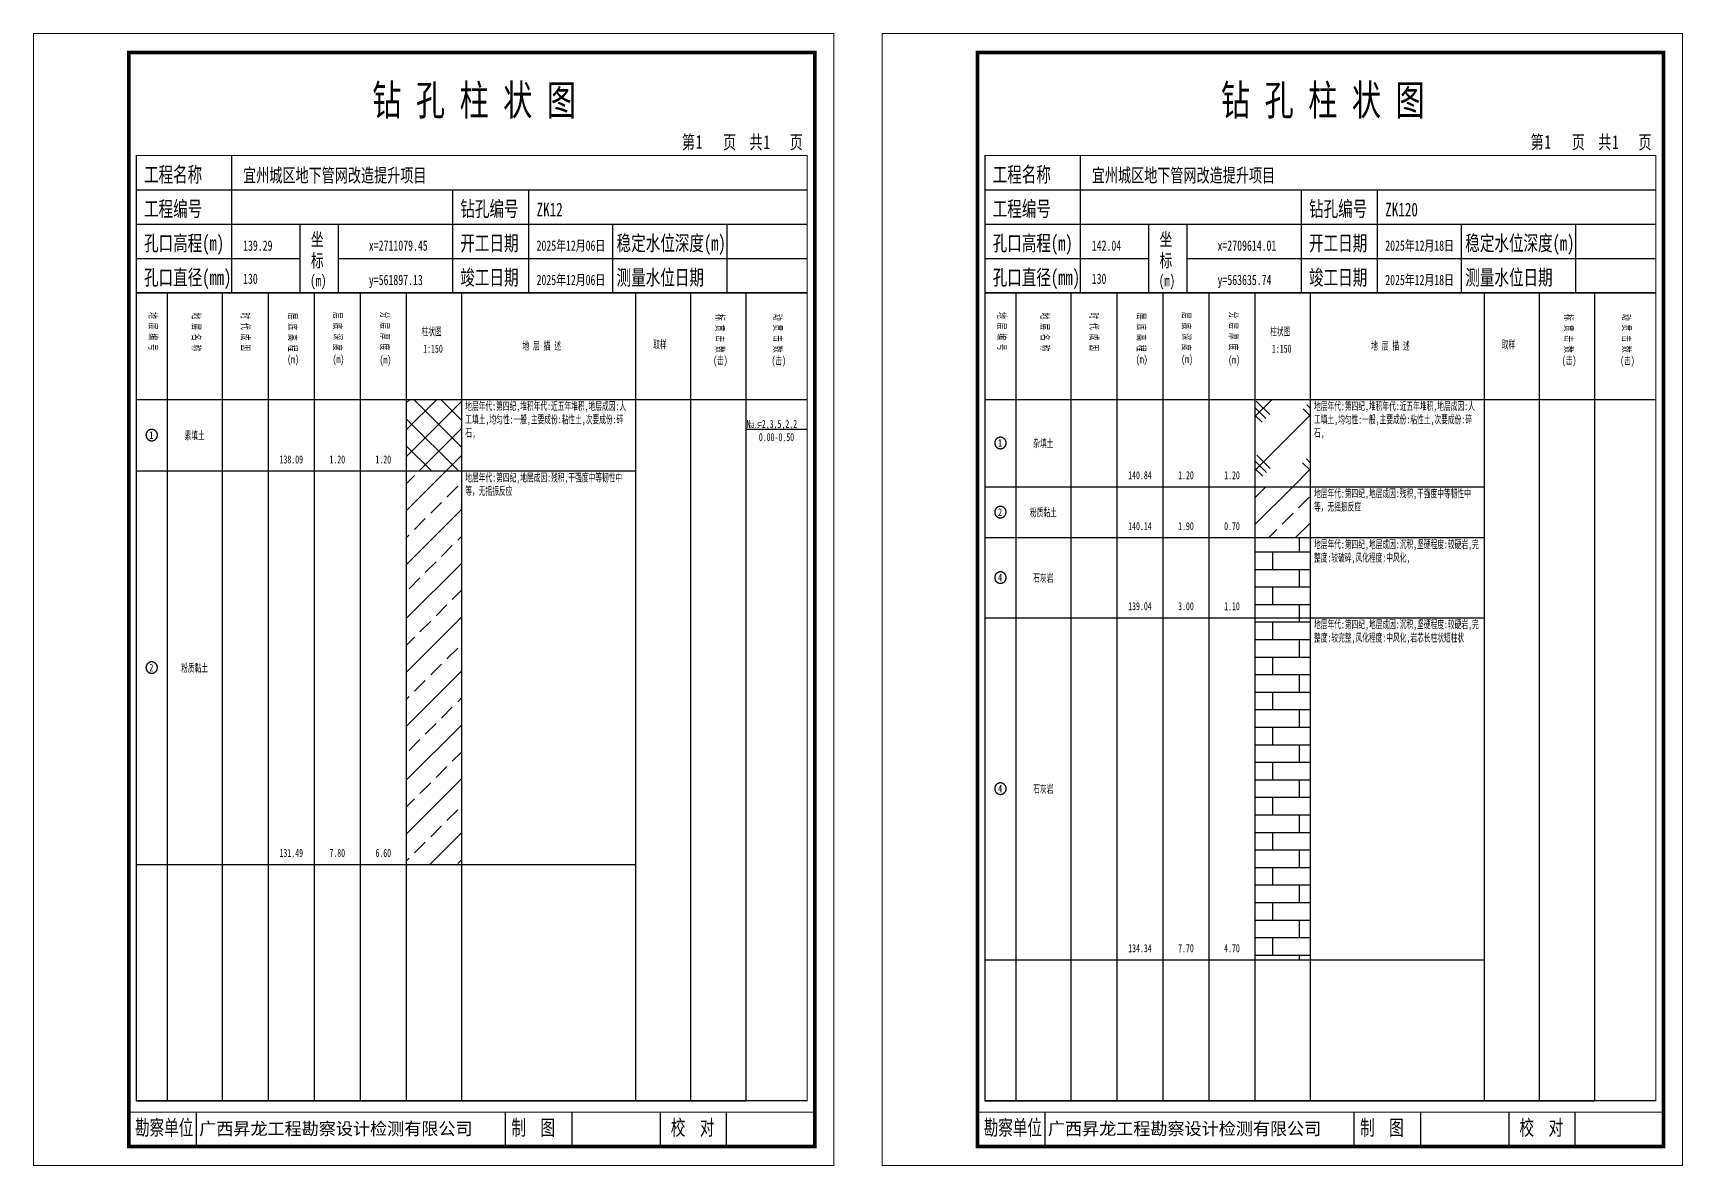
# Model space of a CAD drawing. Header units: millimetres. Extents: x 0 to 2711117, y 0 to 567555.
# Drawn here: x 31398.7 to 31831.6, y -0.1 to 297.1 of the extents above; entities that cross this region are included whole.
import ezdxf
from ezdxf.enums import TextEntityAlignment as Align

# ---------------------------------------------------------------- set-up
doc = ezdxf.new("R2010")
doc.units = ezdxf.units.MM
doc.layers.add('GICAD_POU_TEXTS', color=7, linetype='Continuous')
doc.layers.add('勘察点图例', color=7, linetype='Continuous')
doc.styles.add('HEAD_FONT', font='simfang.ttf', dxfattribs={"width": 0.6})
doc.styles.add('HEAD_FONT2', font='simfang.ttf', dxfattribs={"width": 0.6})
doc.styles.add('HT', font='simhei.ttf')
doc.styles.add('LZ_FONT', font='simfang.ttf', dxfattribs={"width": 0.7, "height": 8})
doc.styles.add('成果图图块', font='simfang.ttf', dxfattribs={"height": 2.5})
doc.styles.add('成果图表体', font='simfang.ttf', dxfattribs={"width": 0.6, "height": 2.1})
pattern_1 = [(45, (0, 0), (-7.0710678, 7.0710678), []), (45, (7.071, 0), (-7.0710678, 7.0710678), [4, -2])]
pattern_2 = [(0, (0, 0), (0, 4.6), []), (90, (0, 0), (-7, 4.6), [4.6, -4.6])]

# ---------------------------------------------------------------- blocks, each defined once
blk = doc.blocks.new('ZK12')
for p, q in [((52, 229), (52, 265)), ((27, 256), (203, 256)), ((110, 229), (110, 256)), ((130, 229), (130, 256)), ((27, 247), (203, 247)), ((70, 229), (70, 247)), ((80, 229), (80, 247)), ((152, 229), (152, 247)), ((182, 229), (182, 247)), ((27, 238), (70, 238)), ((80, 238), (203, 238)), ((27, 229), (35.05, 229)), ((35.05, 229), (35.05, 17)), ((35.05, 229), (49.53, 229)), ((49.53, 229), (49.53, 17)), ((49.53, 229), (61.6, 229)), ((61.6, 229), (61.6, 17)), ((61.6, 229), (73.68, 229)), ((73.68, 229), (73.68, 17)), ((73.68, 229), (85.75, 229)), ((85.75, 229), (85.75, 17)), ((85.75, 229), (97.82, 229)), ((97.82, 229), (97.82, 17)), ((97.82, 229), (112.3, 229)), ((112.3, 229), (112.3, 17)), ((112.3, 229), (157.93, 229)), ((157.93, 229), (157.93, 17)), ((157.93, 229), (172.42, 229)), ((172.42, 229), (172.42, 17)), ((172.42, 229), (186.9, 229)), ((186.9, 229), (186.9, 17)), ((186.9, 229), (203, 229)), ((27, 201), (203, 201)), ((27, 17), (35.05, 17)), ((35.05, 17), (49.53, 17)), ((42.74, 4.95), (42.74, 13.95)), ((42.74, 4.95), (42.74, 13.95)), ((49.53, 17), (61.6, 17)), ((61.6, 17), (73.68, 17)), ((73.68, 17), (85.75, 17)), ((85.75, 17), (97.82, 17)), ((97.82, 17), (112.3, 17)), ((112.3, 17), (157.93, 17)), ((123.83, 4.95), (123.83, 13.95)), ((141.38, 4.95), (141.38, 13.95)), ((157.93, 17), (172.42, 17)), ((164.48, 4.95), (164.48, 13.95)), ((172.42, 17), (186.9, 17)), ((181.84, 4.95), (181.84, 13.95)), ((181.84, 4.95), (181.84, 13.95))]:
    blk.add_line(p, q)
for points, const_width in [([(0, 0), (210, 0), (210, 297), (0, 297)], 0.25), ([(25, 5), (205, 5), (205, 292), (25, 292)], 1), ([(27, 265), (203, 265), (203, 17), (27, 17)], 0.3)]:
    blk.add_lwpolyline(points, close=True, dxfattribs=dict(const_width=const_width))
at = {"const_width": 0.3}
for points in [[(27, 229), (203, 229)], [(25, 14), (205, 14)]]:
    blk.add_lwpolyline(points, dxfattribs=at)
at = {"style": 'LZ_FONT', "width": 0.7}
for s, height, p in [('钻 孔 柱 状 图', 8, (88.9, 275.54)), ('第', 3.6, (170.12, 266.7)), ('1', 3.6, (173.78, 266.75)), ('页', 3.6, (180.96, 266.7)), ('共', 3.6, (187.88, 266.7)), ('1', 3.6, (191.54, 266.7)), ('页', 3.6, (198.44, 266.7)), ('工程名称', 4, (29, 258)), ('宜州城区地下管网改造提升项目', 3.6, (55, 258)), ('工程编号', 4, (29, 249)), ('钻孔编号', 4, (112, 249)), ('ZK12', 3.6, (132, 249)), ('孔口高程(m)', 4, (29, 240)), ('139.29', 2.7, (55, 240)), ('坐', 3.5, (72.79, 241.24)), ('x=2711079.45', 2.7, (88, 240)), ('开工日期', 4, (112, 240)), ('2025年12月06日', 2.7, (132, 240)), ('稳定水位深度(m)', 4, (153, 240)), ('标', 3.5, (72.79, 235.7)), ('孔口直径(mm)', 4, (29, 231)), ('130', 2.7, (54.98, 231.31)), ('(m) ', 3, (72.59, 230.65)), ('竣工日期', 4, (112, 231)), ('2025年12月06日', 2.7, (132, 231)), ('测量水位日期', 4, (153, 231)), ('y=561897.13', 2.7, (88, 231)), ('勘察单位', 4, (26.65, 7.95)), ('制  图', 4, (125.4, 7.95)), ('校  对', 4, (167.22, 7.95))]:
    blk.add_text(s, height=height, dxfattribs=at).set_placement(p)
at = {"style": 'HT'}
blk.add_text('广西昇龙工程勘察设计检测有限公司', height=3.2865, dxfattribs=at).set_placement((43.48, 8.02))
at = {"char_height": 2.1, "width": 22.806, "attachment_point": 1, "rotation": 270, "style": 'HEAD_FONT'}
for s, insert in [('地 层 编 号', (32.46, 223.92)), ('地 层 名 称', (43.79, 223.76)), ('时 代 成 因', (56.67, 223.83)), ('层 底 高 程', (69.07, 223.71)), ('层 底 深 度', (80.9, 223.91)), ('分 层 厚 度', (93.26, 224.01)), ('标 贯 击 数', (181.21, 223.37)), ('动 贯 击 数', (196.38, 223.43))]:
    blk.add_mtext(s, dxfattribs=dict(at, insert=insert))
at = {"char_height": 2.1, "attachment_point": 1}
for s, insert, width, style in [('柱状图', (101.82, 219.87), 7.855, 'HEAD_FONT2'), ('取样', (162.58, 216.44), 7.855, 'HEAD_FONT2'), ('(m)', (66.58, 212.56), 4.7944, 'HEAD_FONT'), ('(m)', (78.47, 212.61), 4.7944, 'HEAD_FONT'), ('(m)', (90.81, 212.43), 4.7944, 'HEAD_FONT'), ('1:150', (102.26, 215.36), 6.9223, 'HEAD_FONT2'), ('地 层 描 述', (128.29, 216.11), 22.0781, 'HEAD_FONT2'), ('(击)', (178.33, 212.31), 7.855, 'HEAD_FONT2'), ('(击)', (193.64, 212.22), 7.855, 'HEAD_FONT2')]:
    blk.add_mtext(s, dxfattribs=dict(at, insert=insert, width=width, style=style))
blk = doc.blocks.new('ZK12_0')
at = {"color": 7}
blk.add_polyline3d([(-1.5, 0.02, 0), (-1.5, -0.06, 0), (-1.49, -0.13, 0), (-1.48, -0.2, 0), (-1.47, -0.28, 0), (-1.46, -0.35, 0), (-1.44, -0.42, 0), (-1.41, -0.49, 0), (-1.39, -0.56, 0), (-1.36, -0.63, 0), (-1.32, -0.69, 0), (-1.29, -0.76, 0), (-1.25, -0.82, 0), (-1.2, -0.88, 0), (-1.16, -0.94, 0), (-1.11, -0.99, 0), (-1.06, -1.04, 0), (-1.01, -1.1, 0), (-0.95, -1.14, 0), (-0.89, -1.19, 0), (-0.83, -1.23, 0), (-0.77, -1.27, 0), (-0.71, -1.31, 0), (-0.64, -1.34, 0), (-0.57, -1.37, 0), (-0.51, -1.4, 0), (-0.44, -1.42, 0), (-0.36, -1.44, 0), (-0.29, -1.46, 0), (-0.22, -1.47, 0), (-0.15, -1.48, 0), (-0.07, -1.48, 0), (0, -1.48, 0), (0.07, -1.48, 0), (0.15, -1.48, 0), (0.22, -1.47, 0), (0.29, -1.46, 0), (0.36, -1.44, 0), (0.44, -1.42, 0), (0.51, -1.4, 0), (0.57, -1.37, 0), (0.64, -1.34, 0), (0.71, -1.31, 0), (0.77, -1.27, 0), (0.83, -1.23, 0), (0.89, -1.19, 0), (0.95, -1.14, 0), (1.01, -1.1, 0), (1.06, -1.04, 0), (1.11, -0.99, 0), (1.16, -0.94, 0), (1.2, -0.88, 0), (1.25, -0.82, 0), (1.29, -0.76, 0), (1.32, -0.69, 0), (1.36, -0.63, 0), (1.39, -0.56, 0), (1.41, -0.49, 0), (1.44, -0.42, 0), (1.46, -0.35, 0), (1.47, -0.28, 0), (1.48, -0.2, 0), (1.49, -0.13, 0), (1.5, -0.06, 0), (1.5, 0.02, 0), (1.5, 0.09, 0), (1.49, 0.16, 0), (1.48, 0.24, 0), (1.47, 0.31, 0), (1.46, 0.38, 0), (1.44, 0.45, 0), (1.41, 0.52, 0), (1.39, 0.59, 0), (1.36, 0.66, 0), (1.32, 0.72, 0), (1.29, 0.79, 0), (1.25, 0.85, 0), (1.2, 0.91, 0), (1.16, 0.97, 0), (1.11, 1.02, 0), (1.06, 1.08, 0), (1.01, 1.13, 0), (0.95, 1.18, 0), (0.89, 1.22, 0), (0.83, 1.26, 0), (0.77, 1.3, 0), (0.71, 1.34, 0), (0.64, 1.37, 0), (0.57, 1.4, 0), (0.51, 1.43, 0), (0.44, 1.45, 0), (0.36, 1.47, 0), (0.29, 1.49, 0), (0.22, 1.5, 0), (0.15, 1.51, 0), (0.07, 1.51, 0), (0, 1.52, 0), (-0.07, 1.51, 0), (-0.15, 1.51, 0), (-0.22, 1.5, 0), (-0.29, 1.49, 0), (-0.36, 1.47, 0), (-0.44, 1.45, 0), (-0.51, 1.43, 0), (-0.57, 1.4, 0), (-0.64, 1.37, 0), (-0.71, 1.34, 0), (-0.77, 1.3, 0), (-0.83, 1.26, 0), (-0.89, 1.22, 0), (-0.95, 1.18, 0), (-1.01, 1.13, 0), (-1.06, 1.08, 0), (-1.11, 1.02, 0), (-1.16, 0.97, 0), (-1.2, 0.91, 0), (-1.25, 0.85, 0), (-1.29, 0.79, 0), (-1.32, 0.72, 0), (-1.36, 0.66, 0), (-1.39, 0.59, 0), (-1.41, 0.52, 0), (-1.44, 0.45, 0), (-1.46, 0.38, 0), (-1.47, 0.31, 0), (-1.48, 0.24, 0), (-1.49, 0.16, 0), (-1.5, 0.09, 0), (-1.5, 0.02, 0)], dxfattribs=at)
at = {"layer": 'GICAD_POU_TEXTS', "color": 7, "style": '成果图图块', "width": 0.7}
blk.add_text('1', height=2, dxfattribs=at).set_placement((-0.09, -0.99), align=Align.CENTER)
blk = doc.blocks.new('ZK12_1')
at = {"color": 7}
blk.add_polyline3d([(-1.5, 0.02, 0), (-1.5, -0.06, 0), (-1.49, -0.13, 0), (-1.48, -0.2, 0), (-1.47, -0.28, 0), (-1.46, -0.35, 0), (-1.44, -0.42, 0), (-1.41, -0.49, 0), (-1.39, -0.56, 0), (-1.36, -0.63, 0), (-1.32, -0.69, 0), (-1.29, -0.76, 0), (-1.25, -0.82, 0), (-1.2, -0.88, 0), (-1.16, -0.94, 0), (-1.11, -0.99, 0), (-1.06, -1.04, 0), (-1.01, -1.1, 0), (-0.95, -1.14, 0), (-0.89, -1.19, 0), (-0.83, -1.23, 0), (-0.77, -1.27, 0), (-0.71, -1.31, 0), (-0.64, -1.34, 0), (-0.57, -1.37, 0), (-0.51, -1.4, 0), (-0.44, -1.42, 0), (-0.36, -1.44, 0), (-0.29, -1.46, 0), (-0.22, -1.47, 0), (-0.15, -1.48, 0), (-0.07, -1.48, 0), (0, -1.48, 0), (0.07, -1.48, 0), (0.15, -1.48, 0), (0.22, -1.47, 0), (0.29, -1.46, 0), (0.36, -1.44, 0), (0.44, -1.42, 0), (0.51, -1.4, 0), (0.57, -1.37, 0), (0.64, -1.34, 0), (0.71, -1.31, 0), (0.77, -1.27, 0), (0.83, -1.23, 0), (0.89, -1.19, 0), (0.95, -1.14, 0), (1.01, -1.1, 0), (1.06, -1.04, 0), (1.11, -0.99, 0), (1.16, -0.94, 0), (1.2, -0.88, 0), (1.25, -0.82, 0), (1.29, -0.76, 0), (1.32, -0.69, 0), (1.36, -0.63, 0), (1.39, -0.56, 0), (1.41, -0.49, 0), (1.44, -0.42, 0), (1.46, -0.35, 0), (1.47, -0.28, 0), (1.48, -0.2, 0), (1.49, -0.13, 0), (1.5, -0.06, 0), (1.5, 0.02, 0), (1.5, 0.09, 0), (1.49, 0.16, 0), (1.48, 0.24, 0), (1.47, 0.31, 0), (1.46, 0.38, 0), (1.44, 0.45, 0), (1.41, 0.52, 0), (1.39, 0.59, 0), (1.36, 0.66, 0), (1.32, 0.72, 0), (1.29, 0.79, 0), (1.25, 0.85, 0), (1.2, 0.91, 0), (1.16, 0.97, 0), (1.11, 1.02, 0), (1.06, 1.08, 0), (1.01, 1.13, 0), (0.95, 1.18, 0), (0.89, 1.22, 0), (0.83, 1.26, 0), (0.77, 1.3, 0), (0.71, 1.34, 0), (0.64, 1.37, 0), (0.57, 1.4, 0), (0.51, 1.43, 0), (0.44, 1.45, 0), (0.36, 1.47, 0), (0.29, 1.49, 0), (0.22, 1.5, 0), (0.15, 1.51, 0), (0.07, 1.51, 0), (0, 1.52, 0), (-0.07, 1.51, 0), (-0.15, 1.51, 0), (-0.22, 1.5, 0), (-0.29, 1.49, 0), (-0.36, 1.47, 0), (-0.44, 1.45, 0), (-0.51, 1.43, 0), (-0.57, 1.4, 0), (-0.64, 1.37, 0), (-0.71, 1.34, 0), (-0.77, 1.3, 0), (-0.83, 1.26, 0), (-0.89, 1.22, 0), (-0.95, 1.18, 0), (-1.01, 1.13, 0), (-1.06, 1.08, 0), (-1.11, 1.02, 0), (-1.16, 0.97, 0), (-1.2, 0.91, 0), (-1.25, 0.85, 0), (-1.29, 0.79, 0), (-1.32, 0.72, 0), (-1.36, 0.66, 0), (-1.39, 0.59, 0), (-1.41, 0.52, 0), (-1.44, 0.45, 0), (-1.46, 0.38, 0), (-1.47, 0.31, 0), (-1.48, 0.24, 0), (-1.49, 0.16, 0), (-1.5, 0.09, 0), (-1.5, 0.02, 0)], dxfattribs=at)
at = {"layer": 'GICAD_POU_TEXTS', "color": 7, "style": '成果图图块', "width": 0.7}
blk.add_text('2', height=2, dxfattribs=at).set_placement((-0.09, -0.99), align=Align.CENTER)
blk = doc.blocks.new('ZK120')
for p, q in [((52, 229), (52, 265)), ((27, 256), (203, 256)), ((110, 229), (110, 256)), ((130, 229), (130, 256)), ((27, 247), (203, 247)), ((70, 229), (70, 247)), ((80, 229), (80, 247)), ((152, 229), (152, 247)), ((182, 229), (182, 247)), ((27, 238), (70, 238)), ((80, 238), (203, 238)), ((27, 229), (35.05, 229)), ((35.05, 229), (35.05, 17)), ((35.05, 229), (49.53, 229)), ((49.53, 229), (49.53, 17)), ((49.53, 229), (61.6, 229)), ((61.6, 229), (61.6, 17)), ((61.6, 229), (73.68, 229)), ((73.68, 229), (73.68, 17)), ((73.68, 229), (85.75, 229)), ((85.75, 229), (85.75, 17)), ((85.75, 229), (97.82, 229)), ((97.82, 229), (97.82, 17)), ((97.82, 229), (112.3, 229)), ((112.3, 229), (112.3, 17)), ((112.3, 229), (157.93, 229)), ((157.93, 229), (157.93, 17)), ((157.93, 229), (172.42, 229)), ((172.42, 229), (172.42, 17)), ((172.42, 229), (186.9, 229)), ((186.9, 229), (186.9, 17)), ((186.9, 229), (203, 229)), ((27, 201), (203, 201)), ((27, 17), (35.05, 17)), ((35.05, 17), (49.53, 17)), ((42.74, 4.95), (42.74, 13.95)), ((42.74, 4.95), (42.74, 13.95)), ((49.53, 17), (61.6, 17)), ((61.6, 17), (73.68, 17)), ((73.68, 17), (85.75, 17)), ((85.75, 17), (97.82, 17)), ((97.82, 17), (112.3, 17)), ((112.3, 17), (157.93, 17)), ((123.83, 4.95), (123.83, 13.95)), ((141.38, 4.95), (141.38, 13.95)), ((157.93, 17), (172.42, 17)), ((164.48, 4.95), (164.48, 13.95)), ((172.42, 17), (186.9, 17)), ((181.84, 4.95), (181.84, 13.95)), ((181.84, 4.95), (181.84, 13.95))]:
    blk.add_line(p, q)
for points, const_width in [([(0, 0), (210, 0), (210, 297), (0, 297)], 0.25), ([(25, 5), (205, 5), (205, 292), (25, 292)], 1), ([(27, 265), (203, 265), (203, 17), (27, 17)], 0.3)]:
    blk.add_lwpolyline(points, close=True, dxfattribs=dict(const_width=const_width))
at = {"const_width": 0.3}
for points in [[(27, 229), (203, 229)], [(25, 14), (205, 14)]]:
    blk.add_lwpolyline(points, dxfattribs=at)
at = {"style": 'LZ_FONT', "width": 0.7}
for s, height, p in [('钻 孔 柱 状 图', 8, (88.9, 275.54)), ('第', 3.6, (170.12, 266.7)), ('1', 3.6, (173.78, 266.75)), ('页', 3.6, (180.96, 266.7)), ('共', 3.6, (187.88, 266.7)), ('1', 3.6, (191.54, 266.7)), ('页', 3.6, (198.44, 266.7)), ('工程名称', 4, (29, 258)), ('宜州城区地下管网改造提升项目', 3.6, (55, 258)), ('工程编号', 4, (29, 249)), ('钻孔编号', 4, (112, 249)), ('ZK120', 3.6, (132, 249)), ('孔口高程(m)', 4, (29, 240)), ('142.04', 2.7, (55, 240)), ('坐', 3.5, (72.79, 241.24)), ('x=2709614.01', 2.7, (88, 240)), ('开工日期', 4, (112, 240)), ('2025年12月18日', 2.7, (132, 240)), ('稳定水位深度(m)', 4, (153, 240)), ('标', 3.5, (72.79, 235.7)), ('孔口直径(mm)', 4, (29, 231)), ('130', 2.7, (54.98, 231.31)), ('(m) ', 3, (72.59, 230.65)), ('竣工日期', 4, (112, 231)), ('2025年12月18日', 2.7, (132, 231)), ('测量水位日期', 4, (153, 231)), ('y=563635.74', 2.7, (88, 231)), ('勘察单位', 4, (26.65, 7.95)), ('制  图', 4, (125.4, 7.95)), ('校  对', 4, (167.22, 7.95))]:
    blk.add_text(s, height=height, dxfattribs=at).set_placement(p)
at = {"style": 'HT'}
blk.add_text('广西昇龙工程勘察设计检测有限公司', height=3.2865, dxfattribs=at).set_placement((43.48, 8.02))
at = {"char_height": 2.1, "width": 22.806, "attachment_point": 1, "rotation": 270, "style": 'HEAD_FONT'}
for s, insert in [('地 层 编 号', (32.46, 223.92)), ('地 层 名 称', (43.79, 223.76)), ('时 代 成 因', (56.67, 223.83)), ('层 底 高 程', (69.07, 223.71)), ('层 底 深 度', (80.9, 223.91)), ('分 层 厚 度', (93.26, 224.01)), ('标 贯 击 数', (181.21, 223.37)), ('动 贯 击 数', (196.38, 223.43))]:
    blk.add_mtext(s, dxfattribs=dict(at, insert=insert))
at = {"char_height": 2.1, "attachment_point": 1}
for s, insert, width, style in [('柱状图', (101.82, 219.87), 7.855, 'HEAD_FONT2'), ('取样', (162.58, 216.44), 7.855, 'HEAD_FONT2'), ('(m)', (66.58, 212.56), 4.7944, 'HEAD_FONT'), ('(m)', (78.47, 212.61), 4.7944, 'HEAD_FONT'), ('(m)', (90.81, 212.43), 4.7944, 'HEAD_FONT'), ('1:150', (102.26, 215.36), 6.9223, 'HEAD_FONT2'), ('地 层 描 述', (128.29, 216.11), 22.0781, 'HEAD_FONT2'), ('(击)', (178.33, 212.31), 7.855, 'HEAD_FONT2'), ('(击)', (193.64, 212.22), 7.855, 'HEAD_FONT2')]:
    blk.add_mtext(s, dxfattribs=dict(at, insert=insert, width=width, style=style))
blk = doc.blocks.new('ZK120_0')
at = {"color": 7}
blk.add_polyline3d([(-1.5, 0.02, 0), (-1.5, -0.06, 0), (-1.49, -0.13, 0), (-1.48, -0.2, 0), (-1.47, -0.28, 0), (-1.46, -0.35, 0), (-1.44, -0.42, 0), (-1.41, -0.49, 0), (-1.39, -0.56, 0), (-1.36, -0.63, 0), (-1.32, -0.69, 0), (-1.29, -0.76, 0), (-1.25, -0.82, 0), (-1.2, -0.88, 0), (-1.16, -0.94, 0), (-1.11, -0.99, 0), (-1.06, -1.04, 0), (-1.01, -1.1, 0), (-0.95, -1.14, 0), (-0.89, -1.19, 0), (-0.83, -1.23, 0), (-0.77, -1.27, 0), (-0.71, -1.31, 0), (-0.64, -1.34, 0), (-0.57, -1.37, 0), (-0.51, -1.4, 0), (-0.44, -1.42, 0), (-0.36, -1.44, 0), (-0.29, -1.46, 0), (-0.22, -1.47, 0), (-0.15, -1.48, 0), (-0.07, -1.48, 0), (0, -1.48, 0), (0.07, -1.48, 0), (0.15, -1.48, 0), (0.22, -1.47, 0), (0.29, -1.46, 0), (0.36, -1.44, 0), (0.44, -1.42, 0), (0.51, -1.4, 0), (0.57, -1.37, 0), (0.64, -1.34, 0), (0.71, -1.31, 0), (0.77, -1.27, 0), (0.83, -1.23, 0), (0.89, -1.19, 0), (0.95, -1.14, 0), (1.01, -1.1, 0), (1.06, -1.04, 0), (1.11, -0.99, 0), (1.16, -0.94, 0), (1.2, -0.88, 0), (1.25, -0.82, 0), (1.29, -0.76, 0), (1.32, -0.69, 0), (1.36, -0.63, 0), (1.39, -0.56, 0), (1.41, -0.49, 0), (1.44, -0.42, 0), (1.46, -0.35, 0), (1.47, -0.28, 0), (1.48, -0.2, 0), (1.49, -0.13, 0), (1.5, -0.06, 0), (1.5, 0.02, 0), (1.5, 0.09, 0), (1.49, 0.16, 0), (1.48, 0.24, 0), (1.47, 0.31, 0), (1.46, 0.38, 0), (1.44, 0.45, 0), (1.41, 0.52, 0), (1.39, 0.59, 0), (1.36, 0.66, 0), (1.32, 0.72, 0), (1.29, 0.79, 0), (1.25, 0.85, 0), (1.2, 0.91, 0), (1.16, 0.97, 0), (1.11, 1.02, 0), (1.06, 1.08, 0), (1.01, 1.13, 0), (0.95, 1.18, 0), (0.89, 1.22, 0), (0.83, 1.26, 0), (0.77, 1.3, 0), (0.71, 1.34, 0), (0.64, 1.37, 0), (0.57, 1.4, 0), (0.51, 1.43, 0), (0.44, 1.45, 0), (0.36, 1.47, 0), (0.29, 1.49, 0), (0.22, 1.5, 0), (0.15, 1.51, 0), (0.07, 1.51, 0), (0, 1.52, 0), (-0.07, 1.51, 0), (-0.15, 1.51, 0), (-0.22, 1.5, 0), (-0.29, 1.49, 0), (-0.36, 1.47, 0), (-0.44, 1.45, 0), (-0.51, 1.43, 0), (-0.57, 1.4, 0), (-0.64, 1.37, 0), (-0.71, 1.34, 0), (-0.77, 1.3, 0), (-0.83, 1.26, 0), (-0.89, 1.22, 0), (-0.95, 1.18, 0), (-1.01, 1.13, 0), (-1.06, 1.08, 0), (-1.11, 1.02, 0), (-1.16, 0.97, 0), (-1.2, 0.91, 0), (-1.25, 0.85, 0), (-1.29, 0.79, 0), (-1.32, 0.72, 0), (-1.36, 0.66, 0), (-1.39, 0.59, 0), (-1.41, 0.52, 0), (-1.44, 0.45, 0), (-1.46, 0.38, 0), (-1.47, 0.31, 0), (-1.48, 0.24, 0), (-1.49, 0.16, 0), (-1.5, 0.09, 0), (-1.5, 0.02, 0)], dxfattribs=at)
at = {"layer": 'GICAD_POU_TEXTS', "color": 7, "style": '成果图图块', "width": 0.7}
blk.add_text('1', height=2, dxfattribs=at).set_placement((-0.09, -0.99), align=Align.CENTER)
blk = doc.blocks.new('ZK120_1')
at = {"color": 7}
blk.add_polyline3d([(-1.5, 0.02, 0), (-1.5, -0.06, 0), (-1.49, -0.13, 0), (-1.48, -0.2, 0), (-1.47, -0.28, 0), (-1.46, -0.35, 0), (-1.44, -0.42, 0), (-1.41, -0.49, 0), (-1.39, -0.56, 0), (-1.36, -0.63, 0), (-1.32, -0.69, 0), (-1.29, -0.76, 0), (-1.25, -0.82, 0), (-1.2, -0.88, 0), (-1.16, -0.94, 0), (-1.11, -0.99, 0), (-1.06, -1.04, 0), (-1.01, -1.1, 0), (-0.95, -1.14, 0), (-0.89, -1.19, 0), (-0.83, -1.23, 0), (-0.77, -1.27, 0), (-0.71, -1.31, 0), (-0.64, -1.34, 0), (-0.57, -1.37, 0), (-0.51, -1.4, 0), (-0.44, -1.42, 0), (-0.36, -1.44, 0), (-0.29, -1.46, 0), (-0.22, -1.47, 0), (-0.15, -1.48, 0), (-0.07, -1.48, 0), (0, -1.48, 0), (0.07, -1.48, 0), (0.15, -1.48, 0), (0.22, -1.47, 0), (0.29, -1.46, 0), (0.36, -1.44, 0), (0.44, -1.42, 0), (0.51, -1.4, 0), (0.57, -1.37, 0), (0.64, -1.34, 0), (0.71, -1.31, 0), (0.77, -1.27, 0), (0.83, -1.23, 0), (0.89, -1.19, 0), (0.95, -1.14, 0), (1.01, -1.1, 0), (1.06, -1.04, 0), (1.11, -0.99, 0), (1.16, -0.94, 0), (1.2, -0.88, 0), (1.25, -0.82, 0), (1.29, -0.76, 0), (1.32, -0.69, 0), (1.36, -0.63, 0), (1.39, -0.56, 0), (1.41, -0.49, 0), (1.44, -0.42, 0), (1.46, -0.35, 0), (1.47, -0.28, 0), (1.48, -0.2, 0), (1.49, -0.13, 0), (1.5, -0.06, 0), (1.5, 0.02, 0), (1.5, 0.09, 0), (1.49, 0.16, 0), (1.48, 0.24, 0), (1.47, 0.31, 0), (1.46, 0.38, 0), (1.44, 0.45, 0), (1.41, 0.52, 0), (1.39, 0.59, 0), (1.36, 0.66, 0), (1.32, 0.72, 0), (1.29, 0.79, 0), (1.25, 0.85, 0), (1.2, 0.91, 0), (1.16, 0.97, 0), (1.11, 1.02, 0), (1.06, 1.08, 0), (1.01, 1.13, 0), (0.95, 1.18, 0), (0.89, 1.22, 0), (0.83, 1.26, 0), (0.77, 1.3, 0), (0.71, 1.34, 0), (0.64, 1.37, 0), (0.57, 1.4, 0), (0.51, 1.43, 0), (0.44, 1.45, 0), (0.36, 1.47, 0), (0.29, 1.49, 0), (0.22, 1.5, 0), (0.15, 1.51, 0), (0.07, 1.51, 0), (0, 1.52, 0), (-0.07, 1.51, 0), (-0.15, 1.51, 0), (-0.22, 1.5, 0), (-0.29, 1.49, 0), (-0.36, 1.47, 0), (-0.44, 1.45, 0), (-0.51, 1.43, 0), (-0.57, 1.4, 0), (-0.64, 1.37, 0), (-0.71, 1.34, 0), (-0.77, 1.3, 0), (-0.83, 1.26, 0), (-0.89, 1.22, 0), (-0.95, 1.18, 0), (-1.01, 1.13, 0), (-1.06, 1.08, 0), (-1.11, 1.02, 0), (-1.16, 0.97, 0), (-1.2, 0.91, 0), (-1.25, 0.85, 0), (-1.29, 0.79, 0), (-1.32, 0.72, 0), (-1.36, 0.66, 0), (-1.39, 0.59, 0), (-1.41, 0.52, 0), (-1.44, 0.45, 0), (-1.46, 0.38, 0), (-1.47, 0.31, 0), (-1.48, 0.24, 0), (-1.49, 0.16, 0), (-1.5, 0.09, 0), (-1.5, 0.02, 0)], dxfattribs=at)
at = {"layer": 'GICAD_POU_TEXTS', "color": 7, "style": '成果图图块', "width": 0.7}
blk.add_text('2', height=2, dxfattribs=at).set_placement((-0.09, -0.99), align=Align.CENTER)
blk = doc.blocks.new('ZK120_2')
at = {"color": 7}
blk.add_polyline3d([(-1.5, 0.02, 0), (-1.5, -0.06, 0), (-1.49, -0.13, 0), (-1.48, -0.2, 0), (-1.47, -0.28, 0), (-1.46, -0.35, 0), (-1.44, -0.42, 0), (-1.41, -0.49, 0), (-1.39, -0.56, 0), (-1.36, -0.63, 0), (-1.32, -0.69, 0), (-1.29, -0.76, 0), (-1.25, -0.82, 0), (-1.2, -0.88, 0), (-1.16, -0.94, 0), (-1.11, -0.99, 0), (-1.06, -1.04, 0), (-1.01, -1.1, 0), (-0.95, -1.14, 0), (-0.89, -1.19, 0), (-0.83, -1.23, 0), (-0.77, -1.27, 0), (-0.71, -1.31, 0), (-0.64, -1.34, 0), (-0.57, -1.37, 0), (-0.51, -1.4, 0), (-0.44, -1.42, 0), (-0.36, -1.44, 0), (-0.29, -1.46, 0), (-0.22, -1.47, 0), (-0.15, -1.48, 0), (-0.07, -1.48, 0), (0, -1.48, 0), (0.07, -1.48, 0), (0.15, -1.48, 0), (0.22, -1.47, 0), (0.29, -1.46, 0), (0.36, -1.44, 0), (0.44, -1.42, 0), (0.51, -1.4, 0), (0.57, -1.37, 0), (0.64, -1.34, 0), (0.71, -1.31, 0), (0.77, -1.27, 0), (0.83, -1.23, 0), (0.89, -1.19, 0), (0.95, -1.14, 0), (1.01, -1.1, 0), (1.06, -1.04, 0), (1.11, -0.99, 0), (1.16, -0.94, 0), (1.2, -0.88, 0), (1.25, -0.82, 0), (1.29, -0.76, 0), (1.32, -0.69, 0), (1.36, -0.63, 0), (1.39, -0.56, 0), (1.41, -0.49, 0), (1.44, -0.42, 0), (1.46, -0.35, 0), (1.47, -0.28, 0), (1.48, -0.2, 0), (1.49, -0.13, 0), (1.5, -0.06, 0), (1.5, 0.02, 0), (1.5, 0.09, 0), (1.49, 0.16, 0), (1.48, 0.24, 0), (1.47, 0.31, 0), (1.46, 0.38, 0), (1.44, 0.45, 0), (1.41, 0.52, 0), (1.39, 0.59, 0), (1.36, 0.66, 0), (1.32, 0.72, 0), (1.29, 0.79, 0), (1.25, 0.85, 0), (1.2, 0.91, 0), (1.16, 0.97, 0), (1.11, 1.02, 0), (1.06, 1.08, 0), (1.01, 1.13, 0), (0.95, 1.18, 0), (0.89, 1.22, 0), (0.83, 1.26, 0), (0.77, 1.3, 0), (0.71, 1.34, 0), (0.64, 1.37, 0), (0.57, 1.4, 0), (0.51, 1.43, 0), (0.44, 1.45, 0), (0.36, 1.47, 0), (0.29, 1.49, 0), (0.22, 1.5, 0), (0.15, 1.51, 0), (0.07, 1.51, 0), (0, 1.52, 0), (-0.07, 1.51, 0), (-0.15, 1.51, 0), (-0.22, 1.5, 0), (-0.29, 1.49, 0), (-0.36, 1.47, 0), (-0.44, 1.45, 0), (-0.51, 1.43, 0), (-0.57, 1.4, 0), (-0.64, 1.37, 0), (-0.71, 1.34, 0), (-0.77, 1.3, 0), (-0.83, 1.26, 0), (-0.89, 1.22, 0), (-0.95, 1.18, 0), (-1.01, 1.13, 0), (-1.06, 1.08, 0), (-1.11, 1.02, 0), (-1.16, 0.97, 0), (-1.2, 0.91, 0), (-1.25, 0.85, 0), (-1.29, 0.79, 0), (-1.32, 0.72, 0), (-1.36, 0.66, 0), (-1.39, 0.59, 0), (-1.41, 0.52, 0), (-1.44, 0.45, 0), (-1.46, 0.38, 0), (-1.47, 0.31, 0), (-1.48, 0.24, 0), (-1.49, 0.16, 0), (-1.5, 0.09, 0), (-1.5, 0.02, 0)], dxfattribs=at)
at = {"layer": 'GICAD_POU_TEXTS', "color": 7, "style": '成果图图块', "width": 0.7}
blk.add_text('4', height=2, dxfattribs=at).set_placement((-0.09, -0.99), align=Align.CENTER)
blk = doc.blocks.new('ZK120_3')
at = {"color": 7}
blk.add_polyline3d([(-1.5, 0.02, 0), (-1.5, -0.06, 0), (-1.49, -0.13, 0), (-1.48, -0.2, 0), (-1.47, -0.28, 0), (-1.46, -0.35, 0), (-1.44, -0.42, 0), (-1.41, -0.49, 0), (-1.39, -0.56, 0), (-1.36, -0.63, 0), (-1.32, -0.69, 0), (-1.29, -0.76, 0), (-1.25, -0.82, 0), (-1.2, -0.88, 0), (-1.16, -0.94, 0), (-1.11, -0.99, 0), (-1.06, -1.04, 0), (-1.01, -1.1, 0), (-0.95, -1.14, 0), (-0.89, -1.19, 0), (-0.83, -1.23, 0), (-0.77, -1.27, 0), (-0.71, -1.31, 0), (-0.64, -1.34, 0), (-0.57, -1.37, 0), (-0.51, -1.4, 0), (-0.44, -1.42, 0), (-0.36, -1.44, 0), (-0.29, -1.46, 0), (-0.22, -1.47, 0), (-0.15, -1.48, 0), (-0.07, -1.48, 0), (0, -1.48, 0), (0.07, -1.48, 0), (0.15, -1.48, 0), (0.22, -1.47, 0), (0.29, -1.46, 0), (0.36, -1.44, 0), (0.44, -1.42, 0), (0.51, -1.4, 0), (0.57, -1.37, 0), (0.64, -1.34, 0), (0.71, -1.31, 0), (0.77, -1.27, 0), (0.83, -1.23, 0), (0.89, -1.19, 0), (0.95, -1.14, 0), (1.01, -1.1, 0), (1.06, -1.04, 0), (1.11, -0.99, 0), (1.16, -0.94, 0), (1.2, -0.88, 0), (1.25, -0.82, 0), (1.29, -0.76, 0), (1.32, -0.69, 0), (1.36, -0.63, 0), (1.39, -0.56, 0), (1.41, -0.49, 0), (1.44, -0.42, 0), (1.46, -0.35, 0), (1.47, -0.28, 0), (1.48, -0.2, 0), (1.49, -0.13, 0), (1.5, -0.06, 0), (1.5, 0.02, 0), (1.5, 0.09, 0), (1.49, 0.16, 0), (1.48, 0.24, 0), (1.47, 0.31, 0), (1.46, 0.38, 0), (1.44, 0.45, 0), (1.41, 0.52, 0), (1.39, 0.59, 0), (1.36, 0.66, 0), (1.32, 0.72, 0), (1.29, 0.79, 0), (1.25, 0.85, 0), (1.2, 0.91, 0), (1.16, 0.97, 0), (1.11, 1.02, 0), (1.06, 1.08, 0), (1.01, 1.13, 0), (0.95, 1.18, 0), (0.89, 1.22, 0), (0.83, 1.26, 0), (0.77, 1.3, 0), (0.71, 1.34, 0), (0.64, 1.37, 0), (0.57, 1.4, 0), (0.51, 1.43, 0), (0.44, 1.45, 0), (0.36, 1.47, 0), (0.29, 1.49, 0), (0.22, 1.5, 0), (0.15, 1.51, 0), (0.07, 1.51, 0), (0, 1.52, 0), (-0.07, 1.51, 0), (-0.15, 1.51, 0), (-0.22, 1.5, 0), (-0.29, 1.49, 0), (-0.36, 1.47, 0), (-0.44, 1.45, 0), (-0.51, 1.43, 0), (-0.57, 1.4, 0), (-0.64, 1.37, 0), (-0.71, 1.34, 0), (-0.77, 1.3, 0), (-0.83, 1.26, 0), (-0.89, 1.22, 0), (-0.95, 1.18, 0), (-1.01, 1.13, 0), (-1.06, 1.08, 0), (-1.11, 1.02, 0), (-1.16, 0.97, 0), (-1.2, 0.91, 0), (-1.25, 0.85, 0), (-1.29, 0.79, 0), (-1.32, 0.72, 0), (-1.36, 0.66, 0), (-1.39, 0.59, 0), (-1.41, 0.52, 0), (-1.44, 0.45, 0), (-1.46, 0.38, 0), (-1.47, 0.31, 0), (-1.48, 0.24, 0), (-1.49, 0.16, 0), (-1.5, 0.09, 0), (-1.5, 0.02, 0)], dxfattribs=at)
at = {"layer": 'GICAD_POU_TEXTS', "color": 7, "style": '成果图图块', "width": 0.7}
blk.add_text('4', height=2, dxfattribs=at).set_placement((-0.09, -0.99), align=Align.CENTER)

msp = doc.modelspace()

# ---------------------------------------------------------------- hatches: boundary and pattern name
at = {"layer": '勘察点图例'}
h = msp.add_hatch(dxfattribs=at)
h.set_pattern_fill('GKSTT', color=256, scale=0.5, style=0, pattern_type=2)
h.set_pattern_definition([(45, (0, 0), (-3.5355339, 3.5355339), []), (135, (0, 0), (-3.5355339, -3.5355339), [])])
h.paths.add_polyline_path([(31496.61, 182.23), (31511.1, 182.23), (31511.1, 201), (31496.61, 201)])
h = msp.add_hatch(dxfattribs=at)
h.set_pattern_fill('GKZTT', color=256, scale=0.5, style=0, pattern_type=2)
h.set_pattern_definition([(45, (0, 0), (-7.0710678, 7.0710678), []), (135, (2.5, -1), (-14.142136, -14.142136), [5, -15]), (135, (1.5, -2), (-14.142136, -14.142136), [5, -15]), (135, (0.5, -3), (-14.142136, -14.142136), [5, -15]), (135, (16.5, -1), (-14.142136, -14.142136), [5, -15]), (135, (15.5, -2), (-14.142136, -14.142136), [5, -15]), (135, (14.5, -3), (-14.142136, -14.142136), [5, -15])])
h.paths.add_polyline_path([(31719.3, 178.09), (31733.79, 178.09), (31733.79, 201), (31719.3, 201)])
h = msp.add_hatch(dxfattribs=at)
h.set_pattern_fill('GKFZNT', color=256, scale=0.5, style=0, pattern_type=2)
h.set_pattern_definition(pattern_1)
h.paths.add_polyline_path([(31496.61, 79), (31511.1, 79), (31511.1, 182.23), (31496.61, 182.23)])
h = msp.add_hatch(dxfattribs=at)
h.set_pattern_fill('GKFZNT', color=256, scale=0.5, style=0, pattern_type=2)
h.set_pattern_definition(pattern_1)
h.paths.add_polyline_path([(31719.3, 164.73), (31733.79, 164.73), (31733.79, 178.09), (31719.3, 178.09)])
h = msp.add_hatch(dxfattribs=at)
h.set_pattern_fill('GKSHY', color=256, scale=0.5, style=0, pattern_type=2)
h.set_pattern_definition(pattern_2)
h.paths.add_polyline_path([(31719.3, 143.73), (31733.79, 143.73), (31733.79, 164.73), (31719.3, 164.73)])
h = msp.add_hatch(dxfattribs=at)
h.set_pattern_fill('GKSHY', color=256, scale=0.5, style=0, pattern_type=2)
h.set_pattern_definition(pattern_2)
h.paths.add_polyline_path([(31719.3, 54), (31733.79, 54), (31733.79, 143.73), (31719.3, 143.73)])

# ---------------------------------------------------------------- linework, layer by layer
for p, q in [((31585.7, 193.18), (31601.8, 193.18)), ((31425.8, 182.23), (31511.1, 182.23)), ((31511.1, 182.23), (31556.73, 182.23)), ((31648.48, 178.09), (31733.79, 178.09)), ((31733.79, 178.09), (31779.42, 178.09)), ((31648.48, 164.73), (31733.79, 164.73)), ((31733.79, 164.73), (31779.42, 164.73)), ((31648.48, 143.73), (31733.79, 143.73)), ((31733.79, 143.73), (31779.42, 143.73)), ((31425.8, 79), (31511.1, 79)), ((31511.1, 79), (31556.73, 79)), ((31648.48, 54), (31733.79, 54)), ((31733.79, 54), (31779.42, 54))]:
    msp.add_line(p, q, dxfattribs=at)

# ---------------------------------------------------------------- block references
for name, p in [('ZK12', (31398.8, 0)), ('ZK120', (31621.48, 0)), ('ZK12_0', (31429.82, 191.62)), ('ZK120_0', (31652.51, 189.55)), ('ZK120_1', (31652.51, 171.41)), ('ZK120_2', (31652.51, 154.23)), ('ZK12_1', (31429.82, 130.62)), ('ZK120_3', (31652.51, 98.86))]:
    msp.add_blockref(name, p, dxfattribs=at)

# ---------------------------------------------------------------- texts
at = {"layer": '勘察点图例', "style": '成果图表体', "width": 0.6}
for s, height, p in [('N', 2.1, (31585.9, 193.5)), ('63.5', 1.4, (31586.6, 193.5)), ('=', 2.1, (31588.9, 193.5))]:
    msp.add_text(s, height=height, dxfattribs=at).set_placement(p)
for s, p in [('素填土', (31441.09, 191.62)), ('0.00-0.50', (31593.75, 191.08)), ('杂填土', (31663.77, 189.55)), ('138.09', (31466.44, 185.23)), ('1.20', (31478.51, 185.23)), ('1.20', (31490.58, 185.23)), ('140.84', (31689.12, 181.09)), ('1.20', (31701.19, 181.09)), ('1.20', (31713.27, 181.09)), ('粉质黏土', (31663.77, 171.41)), ('140.14', (31689.12, 167.73)), ('1.90', (31701.19, 167.73)), ('0.70', (31713.27, 167.73)), ('石灰岩', (31663.77, 154.23)), ('139.04', (31689.12, 146.73)), ('3.00', (31701.19, 146.73)), ('1.10', (31713.27, 146.73)), ('粉质黏土', (31441.09, 130.62)), ('石灰岩', (31663.77, 98.86)), ('131.49', (31466.44, 82)), ('7.80', (31478.51, 82)), ('6.60', (31490.58, 82)), ('134.34', (31689.12, 57)), ('7.70', (31701.19, 57)), ('4.70', (31713.27, 57))]:
    msp.add_text(s, height=2.1, dxfattribs=at).set_placement(p, align=Align.MIDDLE)
at = {"layer": '勘察点图例', "char_height": 2.1, "attachment_point": 1, "style": '成果图表体'}
for s, insert, width in [('地层年代:第四纪,堆积年代:近五年堆积,地层成因:人工填土,均匀性:一般,主要成份:粘性土,次要成份:碎石,', (31512.1, 200.3), 43.6296), ('地层年代:第四纪,堆积年代:近五年堆积,地层成因:人工填土,均匀性:一般,主要成份:粘性土,次要成份:碎石,', (31734.79, 200.3), 43.6296), ('2,3,5,2,2', (31589.9, 195.6), 4), ('地层年代:第四纪,地层成因:残积,干强度中等韧性中等，无摇振反应', (31512.1, 181.53), 43.6296), ('地层年代:第四纪,地层成因:残积,干强度中等韧性中等，无摇振反应', (31734.79, 177.39), 43.6296), ('地层年代:第四纪,地层成因:沉积,坚硬程度:较硬岩,完整度:较破碎,风化程度:中风化,', (31734.79, 164.03), 43.6296), ('地层年代:第四纪,地层成因:沉积,坚硬程度:较硬岩,完整度:较完整,风化程度:中风化,岩芯长柱状短柱状', (31734.79, 143.03), 43.6296)]:
    msp.add_mtext(s, dxfattribs=dict(at, insert=insert, width=width))

doc.saveas('drawing.dxf')
